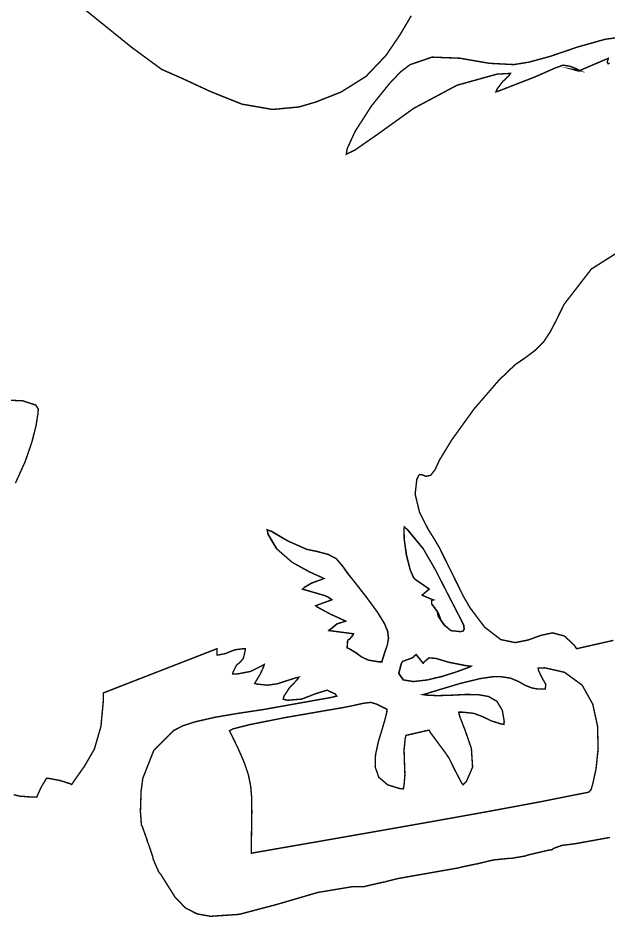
# Model space of a CAD drawing. Header units: millimetres. Extents: x -19.6 to 4.2, y -13.1 to 2.8.
# Drawn here: x -7.74 to -2.33, y -13.11 to -4.88 of the extents above; entities that cross this region are included whole.
import ezdxf

# ---------------------------------------------------------------- set-up
doc = ezdxf.new("R2010")
doc.units = ezdxf.units.MM

msp = doc.modelspace()

# ---------------------------------------------------------------- linework, layer by layer
at = {"color": 3}
for points in [[(-4.136050391347906, -4.863182271857358, 0.01286204895112226, 0.01286204895112226, 0), (-4.201160941371587, -4.974196045471041, 0.01286204895112226, 0.01286204895112226, 0), (-4.239975746872977, -5.039363760156728, 0.01286204895112226, 0.01286204895112226, 0), (-4.368710565708207, -5.227949980111181, 0.01286204895112226, 0.01286204895112226, 0), (-4.54946522696798, -5.417679493305738, 0.01286204895112226, 0.01286204895112226, 0), (-4.778066710325923, -5.560991300952244, 0.01286204895112226, 0.01286204895112226, 0), (-5.009412097460112, -5.65245476016022, 0.01286204895112226, 0.01286204895112226, 0), (-5.088470825013008, -5.675720777596252, 0.01286204895112226, 0.01286204895112226, 0), (-5.164442660817636, -5.69778633713018, 0.01286204895112226, 0.01286204895112226, 0), (-5.404534241238586, -5.720423543284151, 0.01286204895112226, 0.01286204895112226, 0), (-5.686470354247188, -5.671433427945878, 0.01286204895112226, 0.01286204895112226, 0), (-5.977095495880544, -5.5548175174557, 0.01286204895112226, 0.01286204895112226, 0), (-6.232907358352865, -5.43602934980934, 0.01286204895112226, 0.01286204895112226, 0), (-6.318768680684357, -5.398186343562034, 0.01286204895112226, 0.01286204895112226, 0), (-6.419607144461157, -5.35388373050817, 0.01286204895112226, 0.01286204895112226, 0), (-6.692168252900936, -5.154093236800736, 0.01286204895112226, 0.01286204895112226, 0), (-7.138795757145909, -4.793384219549266, 0.01286204895112226, 0.01286204895112226, 0)], [(-2.31895728019536, -5.295804433911102, 0.01286204895112226, 0.01286204895112226, 0), (-2.332905457724578, -5.3026641933517, 0.01286204895112226, 0.01286204895112226, 0), (-2.335134879542771, -5.298605502349347, 0.01286204895112226, 0.01286204895112226, 0), (-2.341937474321366, -5.287515557920378, 0.01286204895112226, 0.01286204895112226, 0), (-2.333534269006631, -5.261448472046106, 0.01286204895112226, 0.01286204895112226, 0), (-2.333248445696608, -5.253045266731376, 0.01286204895112226, 0.01286204895112226, 0), (-2.59592006760953, -5.364973674937139, 0.01286204895112226, 0.01286204895112226, 0), (-2.611411691012879, -5.361543795216837, 0.01286204895112226, 0.01286204895112226, 0), (-2.657657902574915, -5.35388373050817, 0.01286204895112226, 0.01286204895112226, 0), (-2.61484157073318, -5.366231297501252, 0.01286204895112226, 0.01286204895112226, 0), (-2.577627375767928, -5.370918799785656, 0.01286204895112226, 0.01286204895112226, 0), (-2.634677708448905, -5.343594091347271, 0.01286204895112226, 0.01286204895112226, 0), (-2.65422802285461, -5.336162685286625, 0.01286204895112226, 0.01286204895112226, 0), (-2.655828633390751, -5.335533874004568, 0.01286204895112226, 0.01286204895112226, 0), (-2.672577879358215, -5.328388291253946, 0.01286204895112226, 0.01286204895112226, 0), (-2.67377833726032, -5.328045303281919, 0.01286204895112226, 0.01286204895112226, 0), (-2.691442217819858, -5.322843319039464, 0.01286204895112226, 0.01286204895112226, 0), (-2.746320293344649, -5.315068925006785, 0.01286204895112226, 0.01286204895112226, 0), (-2.785135098846037, -5.329360090508034, 0.01286204895112226, 0.01286204895112226, 0), (-2.797825653811142, -5.333704604820412, 0.01286204895112226, 0.01286204895112226, 0), (-2.812402642622413, -5.33827777778081, 0.01286204895112226, 0.01286204895112226, 0), (-2.96594692476781, -5.406589548876768, 0.01286204895112226, 0.01286204895112226, 0), (-2.981438548171166, -5.413392143655363, 0.01286204895112226, 0.01286204895112226, 0), (-3.012135971667842, -5.426139863282476, 0.01286204895112226, 0.01286204895112226, 0), (-3.327570576611365, -5.548643733959167, 0.01286204895112226, 0.01286204895112226, 0), (-3.360440257264234, -5.559162031768083, 0.01286204895112226, 0.01286204895112226, 0), (-3.350207782765342, -5.533723757175867, 0.01286204895112226, 0.01286204895112226, 0), (-3.299331233580901, -5.466155126685965, 0.01286204895112226, 0.01286204895112226, 0), (-3.241880748265888, -5.411505709809199, 0.01286204895112226, 0.01286204895112226, 0), (-3.227360924116621, -5.390469114191363, 0.01286204895112226, 0.01286204895112226, 0), (-3.350836594047394, -5.397271708969958, 0.01286204895112226, 0.01286204895112226, 0), (-3.716118784259267, -5.498681819366801, 0.01286204895112226, 0.01286204895112226, 0), (-4.111869739319797, -5.709562257503204, 0.01286204895112226, 0.01286204895112226, 0), (-4.441252521792537, -5.94593813489383, 0.01286204895112226, 0.01286204895112226, 0), (-4.653733570465075, -6.093537292190707, 0.01286204895112226, 0.01286204895112226, 0), (-4.730334217551759, -6.1301226758739, 0.01286204895112226, 0.01286204895112226, 0), (-4.730334217551759, -6.1301226758739, 0.01286204895112226, 0.01286204895112226, 0), (-4.720959212982946, -6.075816246969161, 0.01286204895112226, 0.01286204895112226, 0), (-4.649046068180668, -5.920442695639607, 0.01286204895112226, 0.01286204895112226, 0), (-4.500189288319678, -5.688525661885367, 0.01286204895112226, 0.01286204895112226, 0), (-4.333897286547169, -5.482218396709368, 0.01286204895112226, 0.01286204895112226, 0), (-4.233458975404407, -5.37680675997217, 0.01286204895112226, 0.01286204895112226, 0), (-4.199674660159461, -5.351082662069929, 0.01286204895112226, 0.01286204895112226, 0), (-4.146625853818829, -5.310438587384379, 0.01286204895112226, 0.01286204895112226, 0), (-3.945692066871295, -5.241612334330374, 0.01286204895112226, 0.01286204895112226, 0), (-3.69073767432905, -5.251501820857238, 0.01286204895112226, 0.01286204895112226, 0), (-3.421835104257589, -5.298033855729299, 0.01286204895112226, 0.01286204895112226, 0), (-3.197292311901997, -5.309809776102322, 0.01286204895112226, 0.01286204895112226, 0), (-3.12503617912769, -5.298262514377321, 0.01286204895112226, 0.01286204895112226, 0), (-3.058039195257848, -5.287515557920378, 0.01286204895112226, 0.01286204895112226, 0), (-2.860478123368608, -5.233494952325664, 0.01286204895112226, 0.01286204895112226, 0), (-2.615470382015232, -5.149748722488359, 0.01286204895112226, 0.01286204895112226, 0), (-2.36205943534712, -5.078464388968142, 0.01286204895112226, 0.01286204895112226, 0), (-2.145005213714182, -5.049310411345594, 0.01286204895112226, 0.01286204895112226, 0)], [(-2.28488714164039, -10.57839084979203, 0.01286204895112226, 0.01286204895112226, 0), (-2.570767616327331, -10.64292975319566, 0.01286204895112226, 0.01286204895112226, 0), (-2.621987153483801, -10.65499149687871, 0.01286204895112226, 0.01286204895112226, 0), (-2.644281371665745, -10.62183599291582, 0.01286204895112226, 0.01286204895112226, 0), (-2.733915561689567, -10.53837558638853, 0.01286204895112226, 0.01286204895112226, 0), (-2.842471254837037, -10.50956459673802, 0.01286204895112226, 0.01286204895112226, 0), (-2.951026947984509, -10.53311643748408, 0.01286204895112226, 0.01286204895112226, 0), (-3.063584167472332, -10.57444648811368, 0.01286204895112226, 0.01286204895112226, 0), (-3.18425876896486, -10.59856997547979, 0.01286204895112226, 0.01286204895112226, 0), (-3.316709290830417, -10.57101660839338, 0.01286204895112226, 0.01286204895112226, 0), (-3.464594271437321, -10.45651579039739, 0.01286204895112226, 0.01286204895112226, 0), (-3.595787170738767, -10.28290671188824, 0.01286204895112226, 0.01286204895112226, 0), (-3.63180090780191, -10.22082588895083, 0.01286204895112226, 0.01286204895112226, 0), (-3.656896194422099, -10.17778089846107, 0.01286204895112226, 0.01286204895112226, 0), (-3.878352095029424, -9.729552783679958, 0.01286204895112226, 0.01286204895112226, 0), (-3.904705004213723, -9.685193005964091, 0.01286204895112226, 0.01286204895112226, 0), (-3.923569342675368, -9.653295124565313, 0.01286204895112226, 0.01286204895112226, 0), (-3.982563273864514, -9.559030596919083, 0.01286204895112226, 0.01286204895112226, 0), (-4.059735567571247, -9.406972595985819, 0.01286204895112226, 0.01286204895112226, 0), (-4.100093818946769, -9.239537300973208, 0.01286204895112226, 0.01286204895112226, 0), (-4.084602195543418, -9.104971686613467, 0.01286204895112226, 0.01286204895112226, 0), (-4.065966515729791, -9.06649986908411, 0.01286204895112226, 0.01286204895112226, 0), (-4.061964989389445, -9.06249834274376, 0.01286204895112226, 0.01286204895112226, 0), (-4.037155526079276, -9.063355812673837, 0.01286204895112226, 0.01286204895112226, 0), (-4.001141789016135, -9.077361154865057, 0.01286204895112226, 0.01286204895112226, 0), (-3.958382621836408, -9.068386302930275, 0.01286204895112226, 0.01286204895112226, 0), (-3.917109735868802, -9.015680484561676, 0.01286204895112226, 0.01286204895112226, 0), (-3.908134883934022, -8.996130170155968, 0.01286204895112226, 0.01286204895112226, 0), (-3.878637918339448, -8.930962455470283, 0.01286204895112226, 0.01286204895112226, 0), (-3.766080698851628, -8.745806115236128, 0.01286204895112226, 0.01286204895112226, 0), (-3.561088220901741, -8.461411921761313, 0.01286204895112226, 0.01286204895112226, 0), (-3.33408734807993, -8.199083287820423, 0.01286204895112226, 0.01286204895112226, 0), (-3.182143676470677, -8.053313399707704, 0.01286204895112226, 0.01286204895112226, 0), (-3.124693191155664, -8.014784417516344, 0.01286204895112226, 0.01286204895112226, 0), (-3.093995767658981, -7.99409080987054, 0.01286204895112226, 0.01286204895112226, 0), (-3.004990388917218, -7.92675083802866, 0.01286204895112226, 0.01286204895112226, 0), (-2.925302850082264, -7.847977933785788, 0.01286204895112226, 0.01286204895112226, 0), (-2.862936203834824, -7.754285052759617, 0.01286204895112226, 0.01286204895112226, 0), (-2.811488008030334, -7.655676010801014, 0.01286204895112226, 0.01286204895112226, 0), (-2.795081750034907, -7.622520506838117, 0.01286204895112226, 0.01286204895112226, 0), (-2.73637364215578, -7.503103527909699, 0.01286204895112226, 0.01286204895112226, 0), (-2.486792727842005, -7.180580504877552, 0.01286204895112226, 0.01286204895112226, 0), (-2.152779607746858, -6.968785432149074, 0.01286204895112226, 0.01286204895112226, 0)], [(-7.921608638642208, -8.376465234021897, 0.01286204895112226, 0.01286204895112226, 0), (-7.692092520692182, -8.386354720548763, 0.01286204895112226, 0.01286204895112226, 0), (-7.572103895143716, -8.425455349360176, 0.01286204895112226, 0.01286204895112226, 0), (-7.555354649176252, -8.452722893136553, 0.01286204895112226, 0.01286204895112226, 0), (-7.549409524327734, -8.462326556353393, 0.01286204895112226, 0.01286204895112226, 0), (-7.552839404048033, -8.504857064885105, 0.01286204895112226, 0.01286204895112226, 0), (-7.569931637987525, -8.613698581342597, 0.01286204895112226, 0.01286204895112226, 0), (-7.608403455516882, -8.765299264979829, 0.01286204895112226, 0.01286204895112226, 0), (-7.670712937102319, -8.945253620971526, 0.01286204895112226, 0.01286204895112226, 0), (-7.758803681252006, -9.140013624422524, 0.01286204895112226, 0.01286204895112226, 0)], [(-7.775209939247436, -11.99052949530124, 0.01286204895112226, 0.01286204895112226, 0), (-7.718445429876484, -12.0038488615484, 0.01286204895112226, 0.01286204895112226, 0), (-7.600286073512175, -12.01253789017316, 0.01286204895112226, 0.01286204895112226, 0), (-7.560956786052742, -12.01253789017316, 0.01286204895112226, 0.01286204895112226, 0), (-7.555926295796302, -11.99361638704951, 0.01286204895112226, 0.01286204895112226, 0), (-7.524028414397518, -11.92353251143139, 0.01286204895112226, 0.01286204895112226, 0), (-7.483670163021999, -11.85647836289954, 0.01286204895112226, 0.01286204895112226, 0), (-7.474409487777189, -11.83944329362206, 0.01286204895112226, 0.01286204895112226, 0), (-7.455202161343514, -11.8410439041582, 0.01286204895112226, 0.01286204895112226, 0), (-7.350590829874387, -11.8605370539019, 0.01286204895112226, 0.01286204895112226, 0), (-7.257298101482247, -11.89031984280649, 0.01286204895112226, 0.01286204895112226, 0), (-7.24334992395303, -11.89717960224709, 0.01286204895112226, 0.01286204895112226, 0), (-7.215396404232591, -11.85499208168742, 0.01286204895112226, 0.01286204895112226, 0), (-7.127648648054937, -11.73123058844662, 0.01286204895112226, 0.01286204895112226, 0), (-7.036185188846956, -11.57339895665084, 0.01286204895112226, 0.01286204895112226, 0), (-6.976333787727732, -11.3677205027569, 0.01286204895112226, 0.01286204895112226, 0), (-6.954611216165837, -11.13637511562271, 0.01286204895112226, 0.01286204895112226, 0), (-6.954611216165837, -11.059431480564, 0.01286204895112226, 0.01286204895112226, 0), (-5.914728849633102, -10.65499149687871, 0.01286204895112226, 0.01286204895112226, 0), (-5.914728849633102, -10.71272780550375, 0.01286204895112226, 0.01286204895112226, 0), (-5.894892711917374, -10.71084137165758, 0.01286204895112226, 0.01286204895112226, 0), (-5.835041310798147, -10.69877962797453, 0.01286204895112226, 0.01286204895112226, 0), (-5.792224978956416, -10.68048693613293, 0.01286204895112226, 0.01286204895112226, 0), (-5.746035932056385, -10.66373769016548, 0.01286204895112226, 0.01286204895112226, 0), (-5.677781325622426, -10.65533448485074, 0.01286204895112226, 0.01286204895112226, 0), (-5.654801131496423, -10.65499149687871, 0.01286204895112226, 0.01286204895112226, 0), (-5.656744730004595, -10.67734287972266, 0.01286204895112226, 0.01286204895112226, 0), (-5.673150988000025, -10.74433986359251, 0.01286204895112226, 0.01286204895112226, 0), (-5.701961977650539, -10.77720954424538, 0.01286204895112226, 0.01286204895112226, 0), (-5.736089280867516, -10.80636352186792, 0.01286204895112226, 0.01286204895112226, 0), (-5.764957435180035, -10.86535745305707, 0.01286204895112226, 0.01286204895112226, 0), (-5.770159419422487, -10.88605106070287, 0.01286204895112226, 0.01286204895112226, 0), (-5.72894369811689, -10.88605106070287, 0.01286204895112226, 0.01286204895112226, 0), (-5.60489638156607, -10.86221339664679, 0.01286204895112226, 0.01286204895112226, 0), (-5.506287339607464, -10.81259447002646, 0.01286204895112226, 0.01286204895112226, 0), (-5.481420711635295, -10.79961809175133, 0.01286204895112226, 0.01286204895112226, 0), (-5.486394037229729, -10.81819660690295, 0.01286204895112226, 0.01286204895112226, 0), (-5.518634906600541, -10.88828048252106, 0.01286204895112226, 0.01286204895112226, 0), (-5.558993157976065, -10.95550612503893, 0.01286204895112226, 0.01286204895112226, 0), (-5.567968009910846, -10.97294134695045, 0.01286204895112226, 0.01286204895112226, 0), (-5.539442843570356, -10.97940095375701, 0.01286204895112226, 0.01286204895112226, 0), (-5.450437464828592, -10.98814714704378, 0.01286204895112226, 0.01286204895112226, 0), (-5.362289556016899, -10.97602823869872, 0.01286204895112226, 0.01286204895112226, 0), (-5.276199575037388, -10.94784606033026, 0.01286204895112226, 0.01286204895112226, 0), (-5.192110357228051, -10.92143598648396, 0.01286204895112226, 0.01286204895112226, 0), (-5.163585190887561, -10.9149763796774, 0.01286204895112226, 0.01286204895112226, 0), (-5.179362637600937, -10.93852822042345, 0.01286204895112226, 0.01286204895112226, 0), (-5.248531878626974, -11.00918374266161, 0.01286204895112226, 0.01286204895112226, 0), (-5.300608885713521, -11.08892844615857, 0.01286204895112226, 0.01286204895112226, 0), (-5.308097456436172, -11.11716778918903, 0.01286204895112226, 0.01286204895112226, 0), (-5.268082193032681, -11.12648562909585, 0.01286204895112226, 0.01286204895112226, 0), (-5.138089751633339, -11.1155671786529, 0.01286204895112226, 0.01286204895112226, 0), (-5.008783286178058, -11.06566242872254, 0.01286204895112226, 0.01286204895112226, 0), (-4.90645854118913, -11.03405037063378, 0.01286204895112226, 0.01286204895112226, 0), (-4.831401339976578, -11.06874932047081, 0.01286204895112226, 0.01286204895112226, 0), (-4.817110174475332, -11.08829963487652, 0.01286204895112226, 0.01286204895112226, 0), (-4.876046941002473, -11.10190482443371, 0.01286204895112226, 0.01286204895112226, 0), (-5.484850591355594, -11.21046051758118, 0.01286204895112226, 0.01286204895112226, 0), (-5.551218763943384, -11.22069299208007, 0.01286204895112226, 0.01286204895112226, 0), (-5.597179152195393, -11.22755275152067, 0.01286204895112226, 0.01286204895112226, 0), (-5.734831658303408, -11.24836068849048, 0.01286204895112226, 0.01286204895112226, 0), (-5.932392730192644, -11.28214500373543, 0.01286204895112226, 0.01286204895112226, 0), (-6.116577271172714, -11.32433252429511, 0.01286204895112226, 0.01286204895112226, 0), (-6.226676410194322, -11.35994610872422, 0.01286204895112226, 0.01286204895112226, 0), (-6.260517890101275, -11.37766715394577, 0.01286204895112226, 0.01286204895112226, 0), (-6.309508005439547, -11.40276244056596, 0.01286204895112226, 0.01286204895112226, 0), (-6.491863277235458, -11.58386008979776, 0.01286204895112226, 0.01286204895112226, 0), (-6.592930399660277, -11.84070091618617, 0.01286204895112226, 0.01286204895112226, 0), (-6.601047781664986, -11.90398219702569, 0.01286204895112226, 0.01286204895112226, 0), (-6.608193364415609, -11.95668801539429, 0.01286204895112226, 0.01286204895112226, 0), (-6.614710135884179, -12.14493124737671, 0.01286204895112226, 0.01286204895112226, 0), (-6.60659275387947, -12.25411575180624, 0.01286204895112226, 0.01286204895112226, 0), (-6.606021107259423, -12.26714929474338, 0.01286204895112226, 0.01286204895112226, 0), (-6.598589701198772, -12.27835356849636, 0.01286204895112226, 0.01286204895112226, 0), (-6.553258124228815, -12.4060594234155, 0.01286204895112226, 0.01286204895112226, 0), (-6.551714678354683, -12.41972177763469, 0.01286204895112226, 0.01286204895112226, 0), (-6.544569095604059, -12.43086888672566, 0.01286204895112226, 0.01286204895112226, 0), (-6.500266482550195, -12.56206178602711, 0.01286204895112226, 0.01286204895112226, 0), (-6.499008859986082, -12.57663877483838, 0.01286204895112226, 0.01286204895112226, 0), (-6.497122426139921, -12.5803544778687, 0.01286204895112226, 0.01286204895112226, 0), (-6.481630802736568, -12.61854047208804, 0.01286204895112226, 0.01286204895112226, 0), (-6.480430344834462, -12.62248483376638, 0.01286204895112226, 0.01286204895112226, 0), (-6.477286288424187, -12.62814413530488, 0.01286204895112226, 0.01286204895112226, 0), (-6.451219202549913, -12.6879955364241, 0.01286204895112226, 0.01286204895112226, 0), (-6.44910411005573, -12.69451230789267, 0.01286204895112226, 0.01286204895112226, 0), (-6.427381538493835, -12.72120820504899, 0.01286204895112226, 0.01286204895112226, 0), (-6.371817487024984, -12.8095847725087, 0.01286204895112226, 0.01286204895112226, 0), (-6.297446261756495, -12.92802995218304, 0.01286204895112226, 0.01286204895112226, 0), (-6.200952312292078, -13.02789661670575, 0.01286204895112226, 0.01286204895112226, 0), (-6.095540675554879, -13.08094542304638, 0.01286204895112226, 0.01286204895112226, 0), (-6.058326480589633, -13.08774801782498, 0.01286204895112226, 0.01286204895112226, 0), (-5.974294427442301, -13.10323964122833, 0.01286204895112226, 0.01286204895112226, 0), (-5.709450548373191, -13.08528993735876, 0.01286204895112226, 0.01286204895112226, 0), (-5.362975531960963, -12.99376931348878, 0.01286204895112226, 0.01286204895112226, 0), (-4.990833582308492, -12.88492779703128, 0.01286204895112226, 0.01286204895112226, 0), (-4.670997298390583, -12.83153600271862, 0.01286204895112226, 0.01286204895112226, 0), (-4.56438520375128, -12.8312501794086, 0.01286204895112226, 0.01286204895112226, 0), (-4.548836415685924, -12.82661984178619, 0.01286204895112226, 0.01286204895112226, 0), (-4.390661795918122, -12.79037744607503, 0.01286204895112226, 0.01286204895112226, 0), (-4.374541361232719, -12.78786220094681, 0.01286204895112226, 0.01286204895112226, 0), (-4.364651874705855, -12.78448948588852, 0.01286204895112226, 0.01286204895112226, 0), (-4.260154872560735, -12.75836523535224, 0.01286204895112226, 0.01286204895112226, 0), (-4.249293586779787, -12.75653596616808, 0.01286204895112226, 0.01286204895112226, 0), (-4.249579410089812, -12.75619297819605, 0.01286204895112226, 0.01286204895112226, 0), (-3.699083714981779, -12.6594132054216, 0.01286204895112226, 0.01286204895112226, 0), (-3.685421360762589, -12.65484003246121, 0.01286204895112226, 0.01286204895112226, 0), (-3.54090909521398, -12.62408544430252, 0.01286204895112226, 0.01286204895112226, 0), (-3.525760459782656, -12.62248483376638, 0.01286204895112226, 0.01286204895112226, 0), (-3.515527985283761, -12.61916928337009, 0.01286204895112226, 0.01286204895112226, 0), (-3.409087384630478, -12.59338802080584, 0.01286204895112226, 0.01286204895112226, 0), (-3.397940275539508, -12.59184457493171, 0.01286204895112226, 0.01286204895112226, 0), (-3.383363286728233, -12.58750006061933, 0.01286204895112226, 0.01286204895112226, 0), (-3.22770391208865, -12.57172261390595, 0.01286204895112226, 0.01286204895112226, 0), (-3.211240489431216, -12.57263724849803, 0.01286204895112226, 0.01286204895112226, 0), (-3.201979814186405, -12.57012200336981, 0.01286204895112226, 0.01286204895112226, 0), (-3.104228242157877, -12.55302976943032, 0.01286204895112226, 0.01286204895112226, 0), (-3.093995767658981, -12.55217229950024, 0.01286204895112226, 0.01286204895112226, 0), (-3.08936543003658, -12.55057168896411, 0.01286204895112226, 0.01286204895112226, 0), (-3.070386762250926, -12.54285445959343, 0.01286204895112226, 0.01286204895112226, 0), (-2.869452975303393, -12.49603660141134, 0.01286204895112226, 0.01286204895112226, 0), (-2.848130556375533, -12.49443599087521, 0.01286204895112226, 0.01286204895112226, 0), (-2.848130556375533, -12.49443599087521, 0.01286204895112226, 0.01286204895112226, 0), (-2.834468202156341, -12.48203125922012, 0.01286204895112226, 0.01286204895112226, 0), (-2.755638133251463, -12.45413490416169, 0.01286204895112226, 0.01286204895112226, 0), (-2.638107588169206, -12.4392720920404, 0.01286204895112226, 0.01286204895112226, 0), (-2.60523790751634, -12.43372711982591, 0.01286204895112226, 0.01286204895112226, 0), (-2.574826307329683, -12.42806781828742, 0.01286204895112226, 0.01286204895112226, 0), (-2.317128011011196, -12.38153578341536, 0.01286204895112226, 0.01286204895112226, 0)]]:
    msp.add_lwpolyline(points, format="xyseb", dxfattribs=at)
for points in [[(-3.94500609092724, -10.25152331244751, 0.01286204895112226, 0.01286204895112226, 0), (-3.949064781929593, -10.24317727179477, 0.01286204895112226, 0.01286204895112226, 0), (-3.94997941652167, -10.2124798482981, 0.01286204895112226, 0.01286204895112226, 0), (-3.932944347244186, -10.20807816932372, 0.01286204895112226, 0.01286204895112226, 0), (-3.94534907889927, -10.20350499636332, 0.01286204895112226, 0.01286204895112226, 0), (-4.014518319925303, -10.17435101874078, 0.01286204895112226, 0.01286204895112226, 0), (-4.036812538107249, -10.16411854424188, 0.01286204895112226, 0.01286204895112226, 0), (-3.970730188829481, -10.1104409266192, 0.01286204895112226, 0.01286204895112226, 0), (-3.972044976055596, -10.10884031608306, 0.01286204895112226, 0.01286204895112226, 0), (-3.98753659945895, -10.09614976111795, 0.01286204895112226, 0.01286204895112226, 0), (-3.988451234051031, -10.0955209498359, 0.01286204895112226, 0.01286204895112226, 0), (-4.097921561790582, -10.0210925599054, 0.01286204895112226, 0.01286204895112226, 0), (-4.115013795730073, -10.00434331393794, 0.01286204895112226, 0.01286204895112226, 0), (-4.145025243282692, -9.934259438319824, 0.01286204895112226, 0.01286204895112226, 0), (-4.180410169063775, -9.800322635242136, 0.01286204895112226, 0.01286204895112226, 0), (-4.199960483469486, -9.656382016313577, 0.01286204895112226, 0.01286204895112226, 0), (-4.203047375217754, -9.568348436825893, 0.01286204895112226, 0.01286204895112226, 0), (-4.19933167218743, -9.5397661058234, 0.01286204895112226, 0.01286204895112226, 0), (-4.165490192280474, -9.568977248107954, 0.01286204895112226, 0.01286204895112226, 0), (-4.027837686172466, -9.736412543120561, 0.01286204895112226, 0.01286204895112226, 0), (-3.910878787710258, -9.93928992857626, 0.01286204895112226, 0.01286204895112226, 0), (-3.887326946964205, -9.986336445406371, 0.01286204895112226, 0.01286204895112226, 0), (-3.654781101927913, -10.43793727524577, 0.01286204895112226, 0.01286204895112226, 0), (-3.653180491391776, -10.44662630387053, 0.01286204895112226, 0.01286204895112226, 0), (-3.65072241092556, -10.47360802433688, 0.01286204895112226, 0.01286204895112226, 0), (-3.656267383140046, -10.48727037855607, 0.01286204895112226, 0.01286204895112226, 0), (-3.657525005704153, -10.49195788084049, 0.01286204895112226, 0.01286204895112226, 0), (-3.684506726170508, -10.49841748764705, 0.01286204895112226, 0.01286204895112226, 0), (-3.772597470320196, -10.48938547105026, 0.01286204895112226, 0.01286204895112226, 0), (-3.831820060157364, -10.4382802632178, 0.01286204895112226, 0.01286204895112226, 0), (-3.844853603094498, -10.42461790899861, 0.01286204895112226, 0.01286204895112226, 0), (-3.888870392838339, -10.35887854769287, 0.01286204895112226, 0.01286204895112226, 0), (-3.891671461276584, -10.3476742739399, 0.01286204895112226, 0.01286204895112226, 0), (-3.896930610181045, -10.31354697072292, 0.01286204895112226, 0.01286204895112226, 0), (-3.88452587852596, -10.33526954228482, 0.01286204895112226, 0.01286204895112226, 0), (-3.875894014563208, -10.3591643710029, 0.01286204895112226, 0.01286204895112226, 0), (-3.890413838712476, -10.33029621669038, 0.01286204895112226, 0.01286204895112226, 0), (-3.894472529714829, -10.32069255347354, 0.01286204895112226, 0.01286204895112226, 0), (-3.94500609092724, -10.25152331244751, 0.01286204895112226, 0.01286204895112226, 0)], [(-4.934983707529614, -10.01217487263262, 0.01286204895112226, 0.01286204895112226, 0), (-4.967567564872459, -9.996568919905261, 0.01286204895112226, 0.01286204895112226, 0), (-5.066462430141089, -9.9522663068514, 0.01286204895112226, 0.01286204895112226, 0), (-5.226237660445028, -9.86383257472968, 0.01286204895112226, 0.01286204895112226, 0), (-5.37040693802161, -9.73789882433269, 0.01286204895112226, 0.01286204895112226, 0), (-5.446092950516213, -9.6108217806956, 0.01286204895112226, 0.01286204895112226, 0), (-5.455067802450998, -9.565547368387653, 0.01286204895112226, 0.01286204895112226, 0), (-5.419111230049857, -9.58006719253692, 0.01286204895112226, 0.01286204895112226, 0), (-5.267110393778594, -9.667872113376582, 0.01286204895112226, 0.01286204895112226, 0), (-5.091900704733307, -9.745387395055346, 0.01286204895112226, 0.01286204895112226, 0), (-5.044168211959141, -9.755334046244212, 0.01286204895112226, 0.01286204895112226, 0), (-5.007239840303921, -9.762765452304864, 0.01286204895112226, 0.01286204895112226, 0), (-4.897140701282314, -9.791290618645348, 0.01286204895112226, 0.01286204895112226, 0), (-4.82054005419563, -9.831591705358862, 0.01286204895112226, 0.01286204895112226, 0), (-4.766004966642871, -9.895501797480442, 0.01286204895112226, 0.01286204895112226, 0), (-4.707068200115732, -9.977361593471581, 0.01286204895112226, 0.01286204895112226, 0), (-4.685974439835888, -10.00371450265588, 0.01286204895112226, 0.01286204895112226, 0), (-4.649674879462722, -10.04933190293586, 0.01286204895112226, 0.01286204895112226, 0), (-4.542033820907331, -10.18738456167791, 0.01286204895112226, 0.01286204895112226, 0), (-4.442510144356646, -10.32377944522181, 0.01286204895112226, 0.01286204895112226, 0), (-4.380429321419228, -10.42398909771656, 0.01286204895112226, 0.01286204895112226, 0), (-4.349789062584557, -10.4989891342671, 0.01286204895112226, 0.01286204895112226, 0), (-4.343272291115987, -10.56044114592246, 0.01286204895112226, 0.01286204895112226, 0), (-4.354419400206961, -10.61966373575963, 0.01286204895112226, 0.01286204895112226, 0), (-4.376713618388905, -10.68723236624952, 0.01286204895112226, 0.01286204895112226, 0), (-4.397807378668746, -10.75308605687927, 0.01286204895112226, 0.01286204895112226, 0), (-4.403409515545237, -10.77538027506121, 0.01286204895112226, 0.01286204895112226, 0), (-4.434735750323966, -10.77377966452508, 0.01286204895112226, 0.01286204895112226, 0), (-4.52745683209606, -10.75925984037581, 0.01286204895112226, 0.01286204895112226, 0), (-4.590738112935581, -10.72982003944324, 0.01286204895112226, 0.01286204895112226, 0), (-4.640357039555912, -10.69100523394185, 0.01286204895112226, 0.01286204895112226, 0), (-4.701751886549266, -10.65499149687871, 0.01286204895112226, 0.01286204895112226, 0), (-4.723188634801136, -10.64670262088799, 0.01286204895112226, 0.01286204895112226, 0), (-4.722216835547053, -10.63143965613266, 0.01286204895112226, 0.01286204895112226, 0), (-4.71912994379878, -10.58587942051468, 0.01286204895112226, 0.01286204895112226, 0), (-4.714785429486405, -10.57593276932581, 0.01286204895112226, 0.01286204895112226, 0), (-4.699922617365106, -10.56878718657519, 0.01286204895112226, 0.01286204895112226, 0), (-4.671683274334642, -10.53128716829991, 0.01286204895112226, 0.01286204895112226, 0), (-4.664251868273993, -10.51796780205276, 0.01286204895112226, 0.01286204895112226, 0), (-4.889137648601617, -10.48875665976821, 0.01286204895112226, 0.01286204895112226, 0), (-4.814023282727064, -10.42833361202893, 0.01286204895112226, 0.01286204895112226, 0), (-4.809392945104658, -10.42553254359069, 0.01286204895112226, 0.01286204895112226, 0), (-4.738966081514516, -10.40380997202879, 0.01286204895112226, 0.01286204895112226, 0), (-4.735879189766246, -10.40283817277471, 0.01286204895112226, 0.01286204895112226, 0), (-4.756058315454004, -10.3923770396278, 0.01286204895112226, 0.01286204895112226, 0), (-4.876046941002473, -10.33807061072306, 0.01286204895112226, 0.01286204895112226, 0), (-4.992319863520621, -10.27513231785557, 0.01286204895112226, 0.01286204895112226, 0), (-5.010383896714195, -10.26084115235432, 0.01286204895112226, 0.01286204895112226, 0), (-4.861469952191202, -10.20687771142161, 0.01286204895112226, 0.01286204895112226, 0), (-4.8683297116318, -10.20156139785515, 0.01286204895112226, 0.01286204895112226, 0), (-4.888508837319563, -10.18641276242382, 0.01286204895112226, 0.01286204895112226, 0), (-4.920063730746314, -10.17212159692258, 0.01286204895112226, 0.01286204895112226, 0), (-4.930353369907211, -10.16783424727221, 0.01286204895112226, 0.01286204895112226, 0), (-5.130715510234694, -10.10918330405509, 0.01286204895112226, 0.01286204895112226, 0), (-5.114537910887286, -10.09432049193379, 0.01286204895112226, 0.01286204895112226, 0), (-5.043882388649116, -10.05304760596619, 0.01286204895112226, 0.01286204895112226, 0), (-4.958592712937678, -10.02177853584946, 0.01286204895112226, 0.01286204895112226, 0), (-4.934983707529614, -10.01217487263262, 0.01286204895112226, 0.01286204895112226, 0)], [(-4.125817916849012, -10.73845190340599, 0.01286204895112226, 0.01286204895112226, 0), (-4.125189105566959, -10.73782309212394, 0.01286204895112226, 0.01286204895112226, 0), (-4.110955104727717, -10.72759061762504, 0.01286204895112226, 0.01286204895112226, 0), (-4.110326293445661, -10.72576134844089, 0.01286204895112226, 0.01286204895112226, 0), (-4.110040470135637, -10.7235890912847, 0.01286204895112226, 0.01286204895112226, 0), (-4.092605248224116, -10.70964091375548, 0.01286204895112226, 0.01286204895112226, 0), (-4.089861344447877, -10.70741149193728, 0.01286204895112226, 0.01286204895112226, 0), (-4.026237075636326, -10.78841381799835, 0.01286204895112226, 0.01286204895112226, 0), (-4.015432954517381, -10.77377966452508, 0.01286204895112226, 0.01286204895112226, 0), (-3.971701988083566, -10.73845190340599, 0.01286204895112226, 0.01286204895112226, 0), (-3.908763695216075, -10.74371105231045, 0.01286204895112226, 0.01286204895112226, 0), (-3.79523467647417, -10.77783835552743, 0.01286204895112226, 0.01286204895112226, 0), (-3.639861125144613, -10.80922175496817, 0.01286204895112226, 0.01286204895112226, 0), (-3.587441130086042, -10.81476672718265, 0.01286204895112226, 0.01286204895112226, 0), (-3.592700278990495, -10.81848243021297, 0.01286204895112226, 0.01286204895112226, 0), (-3.629285662673691, -10.83277359571422, 0.01286204895112226, 0.01286204895112226, 0), (-3.724521989573999, -10.86747254555125, 0.01286204895112226, 0.01286204895112226, 0), (-3.851999185845122, -10.90748780895474, 0.01286204895112226, 0.01286204895112226, 0), (-3.989651691953133, -10.94070047757964, 0.01286204895112226, 0.01286204895112226, 0), (-4.116214253632178, -10.95522030172891, 0.01286204895112226, 0.01286204895112226, 0), (-4.210535945940409, -10.93972867832555, 0.01286204895112226, 0.01286204895112226, 0), (-4.25077986799192, -10.88210669902453, 0.01286204895112226, 0.01286204895112226, 0), (-4.229400284402054, -10.79555940074897, 0.01286204895112226, 0.01286204895112226, 0), (-4.215452106872837, -10.77069277277681, 0.01286204895112226, 0.01286204895112226, 0), (-4.125817916849012, -10.73845190340599, 0.01286204895112226, 0.01286204895112226, 0)], [(-3.285668879361708, -11.34725555375911, 0.01286204895112226, 0.01286204895112226, 0), (-3.285325891389679, -11.3150146843883, 0.01286204895112226, 0.01286204895112226, 0), (-3.302075137357139, -11.21823491161386, 0.01286204895112226, 0.01286204895112226, 0), (-3.351408240667443, -11.13637511562271, 0.01286204895112226, 0.01286204895112226, 0), (-3.428637699036184, -11.09167234993481, 0.01286204895112226, 0.01286204895112226, 0), (-3.527589728966817, -11.07429429268529, 0.01286204895112226, 0.01286204895112226, 0), (-3.642948016892884, -11.07372264606524, 0.01286204895112226, 0.01286204895112226, 0), (-3.768538779317838, -11.08023941753381, 0.01286204895112226, 0.01286204895112226, 0), (-3.898817044027206, -11.08401228522614, 0.01286204895112226, 0.01286204895112226, 0), (-3.996168463421704, -11.07932478294173, 0.01286204895112226, 0.01286204895112226, 0), (-4.027837686172466, -11.07463728065732, 0.01286204895112226, 0.01286204895112226, 0), (-3.988165410741004, -11.06349017156635, 0.01286204895112226, 0.01286204895112226, 0), (-3.869663066404664, -11.02690478788316, 0.01286204895112226, 0.01286204895112226, 0), (-3.687936605890807, -10.97259835897842, 0.01286204895112226, 0.01286204895112226, 0), (-3.505238346122866, -10.92829574592456, 0.01286204895112226, 0.01286204895112226, 0), (-3.384049262672292, -10.91028887739298, 0.01286204895112226, 0.01286204895112226, 0), (-3.343691011296769, -10.91057470070301, 0.01286204895112226, 0.01286204895112226, 0), (-3.314537033674227, -10.91057470070301, 0.01286204895112226, 0.01286204895112226, 0), (-3.226732112834565, -10.9242370549222, 0.01286204895112226, 0.01286204895112226, 0), (-3.153218357496151, -10.95499164308089, 0.01286204895112226, 0.01286204895112226, 0), (-3.091537687192769, -10.99031940419997, 0.01286204895112226, 0.01286204895112226, 0), (-3.029514028917358, -11.01421423291806, 0.01286204895112226, 0.01286204895112226, 0), (-3.008077280665489, -11.0181585945964, 0.01286204895112226, 0.01286204895112226, 0), (-2.984182451947405, -11.02256027357078, 0.01286204895112226, 0.01286204895112226, 0), (-2.90918241539686, -11.02221728559875, 0.01286204895112226, 0.01286204895112226, 0), (-2.903580278520369, -10.98283083347732, 0.01286204895112226, 0.01286204895112226, 0), (-2.941709108077699, -10.91463339170536, 0.01286204895112226, 0.01286204895112226, 0), (-2.970863085700241, -10.85318138005, 0.01286204895112226, 0.01286204895112226, 0), (-2.973721318800493, -10.83180179646014, 0.01286204895112226, 0.01286204895112226, 0), (-2.914155740991291, -10.82962953930395, 0.01286204895112226, 0.01286204895112226, 0), (-2.732657939125456, -10.87027361398949, 0.01286204895112226, 0.01286204895112226, 0), (-2.57111060429936, -10.9883758056918, 0.01286204895112226, 0.01286204895112226, 0), (-2.474959642806972, -11.16084159096085, 0.01286204895112226, 0.01286204895112226, 0), (-2.43065702975311, -11.36274717716246, 0.01286204895112226, 0.01286204895112226, 0), (-2.424997728214613, -11.56836846639441, 0.01286204895112226, 0.01286204895112226, 0), (-2.443976396000267, -11.7528959953465, 0.01286204895112226, 0.01286204895112226, 0), (-2.474045008214887, -11.89066283077852, 0.01286204895112226, 0.01286204895112226, 0), (-2.489879619590276, -11.94485493035926, 0.01286204895112226, 0.01286204895112226, 0), (-2.501312551991269, -11.95668801539429, 0.01286204895112226, 0.01286204895112226, 0), (-2.51251682574425, -11.96783512448526, 0.01286204895112226, 0.01286204895112226, 0), (-2.635020696420938, -11.99172995320334, 0.01286204895112226, 0.01286204895112226, 0), (-2.961545245793427, -12.05684050322703, 0.01286204895112226, 0.01286204895112226, 0), (-3.420863305003504, -12.14218734360047, 0.01286204895112226, 0.01286204895112226, 0), (-3.953066308269943, -12.2376523291488, 0.01286204895112226, 0.01286204895112226, 0), (-4.497388219881433, -12.33351746733117, 0.01286204895112226, 0.01286204895112226, 0), (-4.993291662774704, -12.42035058891675, 0.01286204895112226, 0.01286204895112226, 0), (-5.380982400492533, -12.48763339609661, 0.01286204895112226, 0.01286204895112226, 0), (-5.544987815784843, -12.51621572709911, 0.01286204895112226, 0.01286204895112226, 0), (-5.599637232661612, -12.52610521362597, 0.01286204895112226, 0.01286204895112226, 0), (-5.599637232661612, -12.47339939525737, 0.01286204895112226, 0.01286204895112226, 0), (-5.597407810843414, -12.31516761082757, 0.01286204895112226, 0.01286204895112226, 0), (-5.5949497303772, -12.15179100681731, 0.01286204895112226, 0.01286204895112226, 0), (-5.595921529631285, -12.02214155339, 0.01286204895112226, 0.01286204895112226, 0), (-5.605182204876094, -11.91295704896047, 0.01286204895112226, 0.01286204895112226, 0), (-5.625990141845909, -11.81028931599951, 0.01286204895112226, 0.01286204895112226, 0), (-5.662575525529101, -11.70047600028793, 0.01286204895112226, 0.01286204895112226, 0), (-5.719054211590031, -11.57025490024057, 0.01286204895112226, 0.01286204895112226, 0), (-5.778905612709252, -11.4468363949718, 0.01286204895112226, 0.01286204895112226, 0), (-5.799313397045031, -11.40619232028625, 0.01286204895112226, 0.01286204895112226, 0), (-5.769873596112463, -11.38881426303674, 0.01286204895112226, 0.01286204895112226, 0), (-5.612327787626716, -11.34885616429525, 0.01286204895112226, 0.01286204895112226, 0), (-5.296893182683196, -11.28614653007578, 0.01286204895112226, 0.01286204895112226, 0), (-4.956992102401534, -11.22720976354864, 0.01286204895112226, 0.01286204895112226, 0), (-4.75817340794819, -11.19313962499367, 0.01286204895112226, 0.01286204895112226, 0), (-4.695578103052728, -11.18067772867658, 0.01286204895112226, 0.01286204895112226, 0), (-4.664251868273993, -11.17416095720801, 0.01286204895112226, 0.01286204895112226, 0), (-4.570273163937792, -11.1534673495622, 0.01286204895112226, 0.01286204895112226, 0), (-4.50602008384419, -11.14569295552953, 0.01286204895112226, 0.01286204895112226, 0), (-4.452456795545515, -11.16209921352496, 0.01286204895112226, 0.01286204895112226, 0), (-4.382029931955371, -11.19742697464404, 0.01286204895112226, 0.01286204895112226, 0), (-4.358420926547309, -11.20897423636905, 0.01286204895112226, 0.01286204895112226, 0), (-4.359049737829363, -11.22978217333886, 0.01286204895112226, 0.01286204895112226, 0), (-4.373055080020585, -11.29266330154435, 0.01286204895112226, 0.01286204895112226, 0), (-4.403695338855261, -11.39624566909739, 0.01286204895112226, 0.01286204895112226, 0), (-4.438165630044265, -11.51074648709338, 0.01286204895112226, 0.01286204895112226, 0), (-4.462917928692427, -11.62696224494952, 0.01286204895112226, 0.01286204895112226, 0), (-4.465776161792679, -11.7367755606611, 0.01286204895112226, 0.01286204895112226, 0), (-4.432620657829784, -11.8307542649973, 0.01286204895112226, 0.01286204895112226, 0), (-4.351275343796686, -11.90026649399536, 0.01286204895112226, 0.01286204895112226, 0), (-4.244606084495379, -11.93342199795826, 0.01286204895112226, 0.01286204895112226, 0), (-4.208306524122213, -11.93685187767856, 0.01286204895112226, 0.01286204895112226, 0), (-4.201503929343616, -11.90483966695576, 0.01286204895112226, 0.01286204895112226, 0), (-4.193443712000914, -11.80685943627921, 0.01286204895112226, 0.01286204895112226, 0), (-4.197845390975296, -11.69493102807345, 0.01286204895112226, 0.01286204895112226, 0), (-4.201503929343616, -11.58174499730358, 0.01286204895112226, 0.01286204895112226, 0), (-4.19155727815475, -11.48033488690672, 0.01286204895112226, 0.01286204895112226, 0), (-4.184183036756108, -11.44775102956388, 0.01286204895112226, 0.01286204895112226, 0), (-3.972673787337655, -11.39933256084566, 0.01286204895112226, 0.01286204895112226, 0), (-3.960211891020565, -11.42231275497166, 0.01286204895112226, 0.01286204895112226, 0), (-3.81975831647431, -11.61209943282822, 0.01286204895112226, 0.01286204895112226, 0), (-3.804209528408951, -11.63507962695423, 0.01286204895112226, 0.01286204895112226, 0), (-3.791461808781841, -11.65394396541587, 0.01286204895112226, 0.01286204895112226, 0), (-3.734697299410888, -11.76815896010184, 0.01286204895112226, 0.01286204895112226, 0), (-3.67547470957372, -11.88134499087171, 0.01286204895112226, 0.01286204895112226, 0), (-3.66158369670651, -11.89963768271331, 0.01286204895112226, 0.01286204895112226, 0), (-3.630543285237803, -11.8685972712446, 0.01286204895112226, 0.01286204895112226, 0), (-3.574121763838875, -11.73837617119724, 0.01286204895112226, 0.01286204895112226, 0), (-3.585268872929849, -11.5671680084923, 0.01286204895112226, 0.01286204895112226, 0), (-3.644491462767014, -11.39595984578736, 0.01286204895112226, 0.01286204895112226, 0), (-3.691023497639078, -11.27654286685894, 0.01286204895112226, 0.01286204895112226, 0), (-3.701313136799975, -11.23561296886337, 0.01286204895112226, 0.01286204895112226, 0), (-3.666842845610969, -11.23498415758131, 0.01286204895112226, 0.01286204895112226, 0), (-3.563203313395924, -11.2461884313343, 0.01286204895112226, 0.01286204895112226, 0), (-3.480714706122725, -11.27682869016897, 0.01286204895112226, 0.01286204895112226, 0), (-3.404457047008076, -11.31472886107827, 0.01286204895112226, 0.01286204895112226, 0), (-3.316080479548361, -11.34228222816468, 0.01286204895112226, 0.01286204895112226, 0), (-3.285668879361708, -11.34725555375911, 0.01286204895112226, 0.01286204895112226, 0)]]:
    msp.add_lwpolyline(points, format="xyseb", close=True, dxfattribs=at)
at = {"color": 7}
for points in [[(-3.970730188829481, -10.1104409266192), (-4.036812538107249, -10.16411854424188), (-4.014518319925303, -10.17435101874078), (-3.94534907889927, -10.20350499636332), (-3.932944347244186, -10.20807816932372), (-3.94997941652167, -10.2124798482981), (-3.949064781929593, -10.24317727179477), (-3.94500609092724, -10.25152331244751), (-3.894472529714829, -10.32069255347354), (-3.890413838712476, -10.33029621669038), (-3.875894014563208, -10.3591643710029), (-3.88452587852596, -10.33526954228482), (-3.896930610181045, -10.31354697072292), (-3.891671461276584, -10.3476742739399), (-3.888870392838339, -10.35887854769287), (-3.844853603094498, -10.42461790899861), (-3.831820060157364, -10.4382802632178), (-3.772597470320196, -10.48938547105026), (-3.684506726170508, -10.49841748764705), (-3.657525005704153, -10.49195788084049), (-3.656267383140046, -10.48727037855607), (-3.65072241092556, -10.47389384764691), (-3.653180491391776, -10.44662630387053), (-3.654781101927913, -10.43793727524577), (-3.887326946964205, -9.986336445406371), (-3.910878787710258, -9.93928992857626), (-4.027837686172466, -9.736412543120561), (-4.165490192280474, -9.568977248107954), (-4.19933167218743, -9.5397661058234), (-4.203047375217754, -9.568348436825893), (-4.199960483469486, -9.656382016313577), (-4.180410169063775, -9.800322635242136), (-4.145025243282692, -9.934259438319824), (-4.115013795730073, -10.00434331393794), (-4.097921561790582, -10.0210925599054), (-3.988451234051031, -10.0955209498359), (-3.98753659945895, -10.09614976111795), (-3.972044976055596, -10.10884031608306), (-3.970730188829481, -10.1104409266192)], [(-4.934983707529614, -10.01217487263262), (-4.958592712937678, -10.02177853584946), (-5.043882388649116, -10.05304760596619), (-5.114537910887286, -10.09432049193379), (-5.130715510234694, -10.10918330405509), (-4.930353369907211, -10.16783424727221), (-4.920063730746314, -10.17212159692258), (-4.888508837319563, -10.18641276242382), (-4.8683297116318, -10.20156139785515), (-4.861469952191202, -10.20687771142161), (-5.010383896714195, -10.26084115235432), (-4.992319863520621, -10.27513231785557), (-4.876046941002473, -10.33807061072306), (-4.756058315454004, -10.3923770396278), (-4.735879189766246, -10.40283817277471), (-4.738966081514516, -10.40380997202879), (-4.809392945104658, -10.42553254359069), (-4.814023282727064, -10.42833361202893), (-4.889137648601617, -10.48875665976821), (-4.664251868273993, -10.51796780205276), (-4.671683274334642, -10.53128716829991), (-4.699922617365106, -10.56878718657519), (-4.714785429486405, -10.57593276932581), (-4.71912994379878, -10.58587942051468), (-4.722216835547053, -10.63143965613266), (-4.723188634801136, -10.64670262088799), (-4.701751886549266, -10.65499149687871), (-4.640357039555912, -10.69100523394185), (-4.590738112935581, -10.72982003944324), (-4.52745683209606, -10.75925984037581), (-4.434735750323966, -10.77377966452508), (-4.403409515545237, -10.77538027506121), (-4.397807378668746, -10.75308605687927), (-4.376713618388905, -10.68723236624952), (-4.354419400206961, -10.61966373575963), (-4.343272291115987, -10.56044114592246), (-4.349789062584557, -10.4989891342671), (-4.380429321419228, -10.42398909771656), (-4.442510144356646, -10.32377944522181), (-4.542033820907331, -10.18738456167791), (-4.649674879462722, -10.04933190293586), (-4.685974439835888, -10.00371450265588), (-4.707068200115732, -9.977361593471581), (-4.766004966642871, -9.895844785452473), (-4.82054005419563, -9.831591705358862), (-4.897140701282314, -9.791290618645348), (-5.007239840303921, -9.762765452304864), (-5.044168211959141, -9.755334046244212), (-5.091900704733307, -9.745387395055346), (-5.267110393778594, -9.667872113376582), (-5.419111230049857, -9.58006719253692), (-5.455067802450998, -9.565547368387653), (-5.446092950516213, -9.6108217806956), (-5.37040693802161, -9.73789882433269), (-5.226237660445028, -9.86383257472968), (-5.066462430141089, -9.9522663068514), (-4.967567564872459, -9.996568919905261), (-4.934983707529614, -10.01217487263262)], [(-4.215452106872837, -10.77069277277681), (-4.229400284402054, -10.79555940074897), (-4.25077986799192, -10.88210669902453), (-4.210535945940409, -10.93972867832555), (-4.116214253632178, -10.95522030172891), (-3.989651691953133, -10.94070047757964), (-3.851999185845122, -10.90748780895474), (-3.724521989573999, -10.86747254555125), (-3.629285662673691, -10.83277359571422), (-3.592700278990495, -10.81848243021297), (-3.587441130086042, -10.81476672718265), (-3.639861125144613, -10.80922175496817), (-3.79523467647417, -10.77783835552743), (-3.908763695216075, -10.74371105231045), (-3.971701988083566, -10.73845190340599), (-4.015432954517381, -10.77377966452508), (-4.026237075636326, -10.78841381799835), (-4.089861344447877, -10.70741149193728), (-4.092605248224116, -10.70964091375548), (-4.110040470135637, -10.7235890912847), (-4.110326293445661, -10.72576134844089), (-4.110955104727717, -10.72759061762504), (-4.125189105566959, -10.73782309212394), (-4.125817916849012, -10.73845190340599), (-4.215452106872837, -10.77069277277681)]]:
    msp.add_lwpolyline(points, close=True, dxfattribs=at)

doc.saveas('drawing.dxf')
